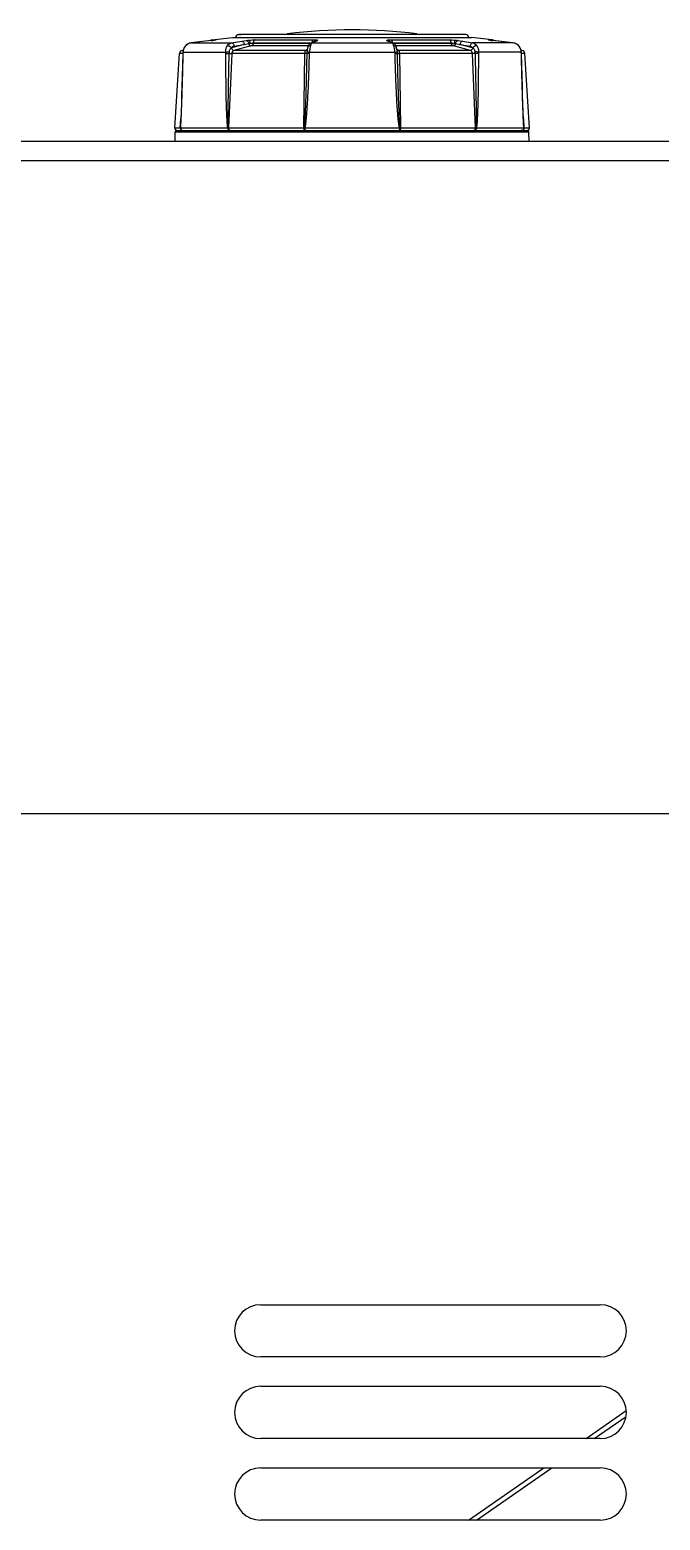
# Model space of a CAD drawing. Header units: millimetres. Extents: x -1319 to 3519, y -1539 to 2345.
# Drawn here: x 699.3 to 795.8, y 2095 to 2323.3 of the extents above; entities that cross this region are included whole.
import ezdxf

# ---------------------------------------------------------------- set-up
doc = ezdxf.new("R2010")
doc.units = ezdxf.units.MM
doc.header["$LTSCALE"] = 65.395
doc.layers.get('0').update_dxf_attribs({"linetype": 'CONTINUOUS'})

msp = doc.modelspace()

# ---------------------------------------------------------------- linework, layer by layer
at = {"linetype": 'Continuous'}
for p, q in [((723.58, 2321.12), (723.4, 2321.03)), ((726.17, 2321.51), (724.03, 2321.26)), ((724.04, 2321.26), (724.03, 2321.26)), ((726.17, 2321.51), (724.04, 2321.26)), ((724.04, 2321.26), (730.18, 2321.26)), ((727.21, 2321.63), (726.17, 2321.51)), ((727.11, 2321.62), (726.17, 2321.51)), ((726.17, 2321.51), (726.17, 2321.51)), ((727.11, 2321.62), (727.11, 2321.62)), ((727.2, 2321.73), (730.36, 2322.08)), ((727.2, 2321.73), (727.81, 2321.73)), ((727.45, 2321.66), (727.21, 2321.63)), ((727.54, 2321.67), (727.45, 2321.66)), ((727.53, 2321.67), (727.51, 2321.67)), ((727.53, 2321.67), (727.52, 2321.67)), ((727.75, 2321.7), (727.74, 2321.7)), ((727.75, 2321.7), (727.76, 2321.7)), ((730.18, 2321.26), (731.75, 2321.51)), ((730.36, 2322.08), (766.96, 2322.08)), ((731.25, 2322.52), (731.56, 2322.56)), ((766.07, 2322.52), (731.25, 2322.52)), ((731.56, 2322.56), (731.69, 2322.57)), ((765.76, 2322.56), (731.56, 2322.56)), ((765.63, 2322.57), (731.69, 2322.57)), ((731.75, 2321.51), (732.44, 2321.62)), ((732.14, 2321.01), (732.82, 2321.16)), ((733.52, 2321.26), (733.52, 2321.18)), ((733.52, 2321.26), (742.41, 2321.26)), ((742.26, 2321.18), (733.52, 2321.18)), ((733.83, 2321.73), (742.65, 2321.73)), ((742.97, 2321.5), (742.33, 2321.23)), ((742.51, 2321.26), (742.33, 2321.23)), ((742.8, 2321.39), (742.51, 2321.26)), ((742.51, 2321.26), (754.81, 2321.26)), ((742.91, 2321.44), (742.8, 2321.39)), ((743.08, 2321.51), (742.9, 2321.47)), ((743.08, 2321.51), (742.91, 2321.44)), ((743.14, 2321.58), (742.97, 2321.5)), ((743.33, 2321.62), (743.14, 2321.58)), ((753.99, 2321.62), (754.18, 2321.58)), ((754.35, 2321.5), (754.18, 2321.58)), ((754.18, 2321.58), (754.18, 2321.58)), ((754.24, 2321.51), (754.42, 2321.47)), ((754.41, 2321.44), (754.24, 2321.51)), ((754.99, 2321.23), (754.35, 2321.5)), ((754.52, 2321.39), (754.41, 2321.44)), ((754.81, 2321.26), (754.52, 2321.39)), ((754.67, 2321.73), (763.49, 2321.73)), ((754.81, 2321.26), (754.99, 2321.23)), ((754.91, 2321.26), (763.8, 2321.26)), ((763.8, 2321.18), (755.06, 2321.18)), ((763.8, 2321.18), (763.8, 2321.26)), ((764.5, 2321.16), (765.18, 2321.01)), ((764.88, 2321.62), (765.57, 2321.51)), ((765.57, 2321.51), (767.14, 2321.26)), ((765.76, 2322.56), (765.63, 2322.57)), ((766.07, 2322.52), (765.76, 2322.56)), ((770.12, 2321.73), (766.96, 2322.08)), ((773.28, 2321.26), (767.14, 2321.26)), ((769.51, 2321.73), (770.12, 2321.73)), ((769.58, 2321.7), (769.56, 2321.7)), ((769.61, 2321.7), (769.58, 2321.7)), ((769.66, 2321.69), (769.61, 2321.7)), ((769.72, 2321.68), (769.66, 2321.69)), ((769.81, 2321.67), (769.72, 2321.68)), ((769.79, 2321.67), (769.81, 2321.67)), ((769.81, 2321.67), (769.79, 2321.67)), ((769.88, 2321.66), (769.81, 2321.67)), ((770.21, 2321.62), (770.21, 2321.62)), ((771.15, 2321.51), (770.21, 2321.62)), ((771.15, 2321.51), (771.15, 2321.51)), ((773.28, 2321.26), (771.15, 2321.51)), ((773.28, 2321.26), (773.29, 2321.26)), ((721.51, 2308.26), (722.21, 2319.65)), ((722.73, 2319.65), (722.21, 2319.65)), ((722.62, 2320.11), (722.79, 2320.14)), ((722.78, 2320.11), (722.62, 2320.11)), ((722.73, 2319.68), (722.68, 2317.83)), ((722.73, 2319.85), (722.73, 2319.82)), ((722.75, 2319.83), (722.73, 2319.85)), ((722.73, 2319.82), (722.73, 2319.68)), ((722.74, 2319.66), (722.73, 2319.66)), ((722.75, 2319.83), (729.31, 2319.83)), ((723.18, 2320.85), (723.05, 2320.69)), ((723.4, 2321.03), (723.18, 2320.85)), ((723.2, 2320.85), (723.18, 2320.85)), ((730.24, 2319.65), (729.75, 2308.26)), ((732.14, 2321.01), (730.2, 2320.5)), ((741.43, 2319.65), (730.24, 2319.65)), ((733.15, 2320.8), (730.53, 2320.11)), ((741.54, 2320.11), (730.53, 2320.11)), ((730.58, 2320.77), (732.14, 2321.01)), ((741.96, 2320.81), (733.29, 2320.81)), ((741.25, 2308.26), (741.43, 2319.65)), ((741.54, 2320.11), (741.69, 2320.22)), ((741.69, 2320.22), (741.71, 2320.23)), ((741.71, 2320.23), (741.76, 2320.27)), ((741.77, 2320.1), (741.73, 2319.9)), ((741.75, 2320.18), (741.75, 2320.18)), ((741.76, 2320.27), (741.82, 2320.31)), ((741.79, 2320.22), (741.77, 2320.1)), ((741.77, 2320.1), (741.77, 2320.1)), ((741.89, 2320.62), (741.89, 2320.62)), ((742.1, 2319.83), (755.22, 2319.83)), ((764.03, 2320.81), (755.36, 2320.81)), ((755.43, 2320.62), (755.43, 2320.62)), ((755.5, 2320.31), (755.54, 2320.28)), ((755.52, 2320.23), (755.51, 2320.24)), ((755.57, 2320.18), (755.53, 2320.22)), ((755.55, 2320.1), (755.53, 2320.21)), ((755.54, 2320.28), (755.61, 2320.23)), ((755.55, 2320.1), (755.55, 2320.11)), ((755.59, 2319.9), (755.55, 2320.1)), ((755.57, 2320.18), (755.57, 2320.18)), ((755.61, 2320.23), (755.63, 2320.22)), ((755.63, 2320.22), (755.78, 2320.11)), ((766.79, 2320.11), (755.78, 2320.11)), ((755.89, 2319.65), (756.07, 2308.26)), ((767.08, 2319.65), (755.89, 2319.65)), ((766.79, 2320.11), (764.17, 2320.8)), ((765.18, 2321.01), (766.74, 2320.77)), ((767.12, 2320.5), (765.18, 2321.01)), ((767.57, 2308.26), (767.08, 2319.65)), ((774.57, 2319.83), (768.01, 2319.83)), ((774.12, 2320.85), (774.14, 2320.85)), ((774.28, 2320.68), (774.14, 2320.85)), ((774.45, 2320.39), (774.45, 2320.4)), ((774.53, 2320.14), (774.5, 2320.23)), ((774.7, 2320.11), (774.53, 2320.14)), ((774.7, 2320.11), (774.54, 2320.11)), ((774.57, 2319.83), (774.59, 2319.85)), ((774.58, 2319.66), (774.59, 2319.66)), ((774.59, 2319.81), (774.59, 2319.85)), ((774.59, 2319.66), (774.59, 2319.81)), ((775.11, 2319.65), (774.6, 2319.65)), ((775.81, 2308.26), (775.11, 2319.65)), ((722.34, 2308.26), (722.42, 2309.7)), ((774.9, 2309.7), (774.98, 2308.26)), ((721.51, 2308.26), (722.34, 2308.26)), ((721.56, 2306.18), (721.58, 2307.64)), ((721.58, 2307.64), (775.74, 2307.64)), ((721.78, 2307.84), (775.54, 2307.84)), ((722.37, 2308.25), (729.62, 2308.25)), ((729.75, 2308.26), (741.25, 2308.26)), ((741.41, 2308.25), (755.91, 2308.25)), ((756.07, 2308.26), (767.57, 2308.26)), ((767.7, 2308.25), (774.95, 2308.25)), ((774.98, 2308.26), (775.81, 2308.26)), ((775.77, 2306.18), (775.74, 2307.64)), ((854.44, 2306.18), (382.88, 2306.18)), ((854.44, 2303.21), (382.88, 2303.21)), ((260.5, 2203.24), (976.82, 2203.24)), ((734.66, 2128.04), (786.66, 2128.04)), ((786.66, 2120.04), (734.66, 2120.04)), ((734.66, 2115.54), (786.66, 2115.54)), ((784.49, 2107.54), (790.65, 2111.81)), ((785.73, 2107.54), (790.61, 2110.92)), ((786.66, 2107.54), (734.66, 2107.54)), ((734.66, 2103.04), (786.66, 2103.04)), ((766.46, 2095.04), (778, 2103.04)), ((767.7, 2095.04), (779.24, 2103.04)), ((786.66, 2095.04), (734.66, 2095.04))]:
    msp.add_line(p, q, dxfattribs=at)
for points in [[(724.03, 2321.26), (723.77, 2321.21), (723.4, 2321.03)], [(727.67, 2321.69), (727.61, 2321.68), (727.54, 2321.67)], [(727.76, 2321.7), (727.76, 2321.7), (727.75, 2321.7), (727.72, 2321.7), (727.67, 2321.69)], [(742.33, 2321.23), (742.16, 2321.12), (742.03, 2320.97), (741.94, 2320.78), (741.89, 2320.62)], [(755.43, 2320.62), (755.38, 2320.77), (755.29, 2320.96), (755.17, 2321.11), (754.99, 2321.23)], [(773.29, 2321.26), (770.12, 2321.63), (769.88, 2321.66)], [(774.12, 2320.86), (773.93, 2321.02), (773.56, 2321.2), (773.29, 2321.26)], [(774.14, 2320.85), (773.92, 2321.03), (773.74, 2321.12)], [(723.05, 2320.69), (722.87, 2320.4), (722.76, 2320.07), (722.73, 2319.85)], [(722.95, 2320.53), (722.87, 2320.39), (722.82, 2320.23)], [(741.8, 2320.23), (741.76, 2320.19), (741.75, 2320.18)], [(741.89, 2320.62), (741.85, 2320.47), (741.79, 2320.22)], [(741.8, 2320.22), (741.81, 2320.24), (741.8, 2320.23)], [(755.53, 2320.21), (755.47, 2320.47), (755.43, 2320.62)], [(774.45, 2320.4), (774.27, 2320.69), (774.14, 2320.85)], [(774.59, 2319.85), (774.56, 2320.06), (774.45, 2320.39), (774.28, 2320.68)], [(774.95, 2308.61), (774.9, 2309.51), (774.86, 2310.7), (774.81, 2311.91), (774.77, 2313.2), (774.73, 2314.59), (774.69, 2316.11), (774.64, 2317.82), (774.59, 2319.66)], [(722.68, 2317.83), (722.63, 2316.12), (722.59, 2314.59), (722.55, 2313.2), (722.51, 2311.92), (722.47, 2310.7), (722.42, 2309.51), (722.37, 2308.61)]]:
    msp.add_lwpolyline(points, dxfattribs=at)
for centre, radius, start, end in [((724.2, 2319.88), 1.4, 109.0707, 122.796), ((724.19, 2319.89), 1.38, 96.6125, 109.0187), ((727.26, 2321.23), 0.5, 96.339, 132.3729), ((724.28, 2346.23), 24.77, 276.5501, 277.0696), ((725.27, 2338.33), 16.81, 277.0371, 277.662), ((727.87, 2321.25), 0.476, 96.582, 109.1746), ((731.31, 2322.03), 0.5, 97, 173.8665), ((733.63, 2367.99), 46.8, 269.2737, 269.8709), ((748.66, 2243.26), 80, 82.8664, 97.1336), ((729.56, 2353.02), 34.29, 293.22, 293.4477), ((729.88, 2352.29), 33.5, 293.4491, 293.6811), ((767.44, 2352.29), 33.5, 246.3189, 246.5509), ((767.76, 2353.02), 34.29, 246.5523, 246.78), ((763.64, 2375.96), 54.78, 270.1727, 270.6829), ((766.01, 2322.03), 0.5, 6.1335, 83), ((769.45, 2321.25), 0.476, 70.8506, 83.4182), ((772.05, 2338.35), 16.83, 262.3474, 262.7373), ((773.08, 2346.61), 25.16, 262.7731, 263.4402), ((770.06, 2321.23), 0.5, 47.6271, 83.661), ((773.13, 2319.89), 1.38, 70.7112, 83.3865), ((773.12, 2319.88), 1.4, 56.9827, 70.6584), ((722.71, 2319.62), 0.5, 100.5, 176.5), ((726.53, 2319.56), 3.78, 177.3126, 178.5793), ((724.25, 2319.76), 1.5, 176.4608, 177.2024), ((727.79, 2319.5), 5.05, 176.2715, 177.2923), ((724.26, 2319.8), 1.49, 135.3886, 136.0392), ((724.22, 2319.85), 1.43, 122.8366, 135.3918), ((731.77, 2319.6), 1.94, 171.1461, 178.2413), ((730.32, 2320.04), 0.477, 104.687, 107.496), ((741.54, 2320.47), 0.361, 293.3967, 302.8776), ((743.94, 2319.62), 2.22, 172.701, 178.8839), ((741.54, 2320.47), 0.362, 302.8758, 305.6098), ((755.78, 2320.47), 0.362, 234.3906, 237.3393), ((755.78, 2320.47), 0.36, 237.3375, 246.6044), ((753.39, 2319.62), 2.21, 1.1093, 7.3062), ((767, 2320.04), 0.477, 72.5045, 75.3145), ((765.55, 2319.6), 1.93, 1.7515, 8.862), ((773.1, 2319.85), 1.43, 44.6086, 56.9445), ((773.05, 2319.8), 1.5, 43.9553, 44.6058), ((773.07, 2319.76), 1.5, 2.798, 3.5434), ((769.46, 2319.5), 5.11, 2.757, 3.7233), ((770.79, 2319.56), 3.79, 1.4209, 2.7431), ((774.61, 2319.62), 0.5, 3.5, 79.5), ((721.91, 2308.24), 0.4, 176.5, 270), ((721.78, 2307.64), 0.2, 90, 179.16), ((675.04, 2311.34), 47.41, 356.2749, 356.6463), ((722.75, 2308.21), 0.369, 266.1248, 269.9928), ((729.75, 2303.95), 4.31, 90.0975, 90.8485), ((729.91, 2307.96), 0.122, 263.6083, 269.9812), ((730.04, 2308.07), 0.238, 238.2278, 239.9982), ((741.25, 2302.79), 5.47, 89.2508, 89.9608), ((743.17, 2318.05), 9.96, 259.2993, 259.8157), ((754.18, 2317.9), 9.81, 280.18, 280.7042), ((756.07, 2302.79), 5.47, 90.0395, 90.7491), ((767.28, 2308.07), 0.238, 300.0018, 301.7723), ((767.41, 2307.96), 0.122, 270.0198, 276.3934), ((767.57, 2303.96), 4.31, 89.1514, 89.9029), ((774.57, 2308.21), 0.369, 270.0072, 273.8752), ((822.28, 2311.34), 47.42, 183.3537, 183.725), ((775.41, 2308.24), 0.4, 270, 3.5), ((775.54, 2307.64), 0.2, 0.84, 90), ((734.66, 2124.04), 4, 90, 270), ((786.66, 2124.04), 4, 270, 90), ((734.66, 2111.54), 4, 90, 270), ((786.66, 2111.54), 4, 270, 90), ((734.66, 2099.04), 4, 90, 270), ((786.66, 2099.04), 4, 270, 90)]:
    msp.add_arc(centre, radius, start, end, dxfattribs=at)
for points, knots in [([(727.7, 2321.69), (727.68, 2321.69), (727.63, 2321.68), (727.57, 2321.67), (727.53, 2321.67)], [0, 0, 0, 0, 0.219655, 1, 1, 1, 1]), ([(727.81, 2321.73), (727.82, 2321.73), (727.83, 2321.73), (727.84, 2321.73), (727.84, 2321.72), (727.84, 2321.72), (727.84, 2321.72), (727.83, 2321.72), (727.81, 2321.71), (727.76, 2321.7), (727.72, 2321.7), (727.7, 2321.69)], [0, 0, 0, 0, 0.10285, 0.153298, 0.161662, 0.174073, 0.198759, 0.236512, 0.35136, 0.518054, 1, 1, 1, 1]), ([(729.57, 2320.85), (729.65, 2320.96), (729.83, 2321.14), (730.07, 2321.24), (730.18, 2321.26)], [0, 0, 0, 0, 0.525725, 1, 1, 1, 1]), ([(730.18, 2321.26), (730.23, 2321.26), (730.34, 2321.23), (730.46, 2321.12), (730.55, 2320.96), (730.57, 2320.83), (730.58, 2320.77)], [0, 0, 0, 0, 0.208918, 0.44739, 0.716074, 1, 1, 1, 1]), ([(731.75, 2321.51), (731.79, 2321.51), (731.9, 2321.48), (732.02, 2321.36), (732.11, 2321.2), (732.14, 2321.08), (732.14, 2321.01)], [0, 0, 0, 0, 0.208913, 0.44738, 0.716066, 1, 1, 1, 1]), ([(732.44, 2321.62), (732.47, 2321.62), (732.6, 2321.64), (732.74, 2321.66), (732.85, 2321.67)], [0, 0, 0, 0, 0.221333, 1, 1, 1, 1]), ([(732.44, 2321.62), (732.48, 2321.62), (732.58, 2321.59), (732.7, 2321.49), (732.79, 2321.34), (732.82, 2321.22), (732.82, 2321.16)], [0, 0, 0, 0, 0.209316, 0.446873, 0.714616, 1, 1, 1, 1]), ([(732.82, 2321.16), (732.83, 2321.11), (732.86, 2321.02), (732.96, 2320.87), (733.08, 2320.8), (733.15, 2320.8)], [0, 0, 0, 0, 0.284939, 0.55567, 1, 1, 1, 1]), ([(732.82, 2321.16), (732.84, 2321.16), (732.91, 2321.17), (732.98, 2321.18), (733.03, 2321.19)], [0, 0, 0, 0, 0.221368, 1, 1, 1, 1]), ([(732.85, 2321.67), (733.02, 2321.69), (733.35, 2321.71), (733.68, 2321.73), (733.83, 2321.73)], [0, 0, 0, 0, 0.532271, 1, 1, 1, 1]), ([(732.85, 2321.67), (732.87, 2321.66), (732.92, 2321.61), (732.99, 2321.45), (733.02, 2321.3), (733.03, 2321.19)], [0, 0, 0, 0, 0.133284, 0.356551, 1, 1, 1, 1]), ([(733.03, 2321.19), (733.12, 2321.21), (733.28, 2321.24), (733.45, 2321.26), (733.52, 2321.26)], [0, 0, 0, 0, 0.531491, 1, 1, 1, 1]), ([(733.52, 2321.18), (733.52, 2321.1), (733.48, 2320.95), (733.36, 2320.83), (733.29, 2320.81)], [0, 0, 0, 0, 0.552798, 1, 1, 1, 1]), ([(733.83, 2321.73), (733.79, 2321.72), (733.7, 2321.68), (733.61, 2321.57), (733.54, 2321.43), (733.53, 2321.32), (733.52, 2321.26)], [0, 0, 0, 0, 0.20971, 0.446411, 0.713162, 1, 1, 1, 1]), ([(742.42, 2321.18), (742.42, 2321.17), (742.39, 2321.13), (742.37, 2321.09), (742.36, 2321.05)], [0, 0, 0, 0, 0.222718, 1, 1, 1, 1]), ([(742.51, 2321.26), (742.5, 2321.26), (742.47, 2321.24), (742.44, 2321.21), (742.42, 2321.18)], [0, 0, 0, 0, 0.210871, 1, 1, 1, 1]), ([(742.65, 2321.73), (742.63, 2321.72), (742.59, 2321.67), (742.54, 2321.54), (742.53, 2321.41), (742.52, 2321.31)], [0, 0, 0, 0, 0.138503, 0.359386, 1, 1, 1, 1]), ([(742.65, 2321.73), (742.73, 2321.73), (742.87, 2321.72), (743.07, 2321.71), (743.23, 2321.7), (743.31, 2321.68), (743.34, 2321.67)], [0, 0, 0, 0, 0.34572, 0.639475, 0.861853, 1, 1, 1, 1]), ([(743.34, 2321.67), (743.35, 2321.67), (743.36, 2321.66), (743.37, 2321.63), (743.35, 2321.62), (743.33, 2321.62)], [0, 0, 0, 0, 0.300296, 0.477964, 1, 1, 1, 1]), ([(753.99, 2321.62), (753.97, 2321.62), (753.95, 2321.63), (753.96, 2321.66), (753.97, 2321.67), (753.98, 2321.67)], [0, 0, 0, 0, 0.522042, 0.699407, 1, 1, 1, 1]), ([(753.98, 2321.67), (754.01, 2321.68), (754.09, 2321.7), (754.25, 2321.71), (754.45, 2321.72), (754.59, 2321.73), (754.67, 2321.73)], [0, 0, 0, 0, 0.138154, 0.36053, 0.654278, 1, 1, 1, 1]), ([(754.67, 2321.73), (754.69, 2321.72), (754.73, 2321.67), (754.78, 2321.54), (754.79, 2321.41), (754.8, 2321.31)], [0, 0, 0, 0, 0.138503, 0.359386, 1, 1, 1, 1]), ([(754.89, 2321.19), (754.88, 2321.2), (754.86, 2321.23), (754.83, 2321.25), (754.81, 2321.26)], [0, 0, 0, 0, 0.290254, 1, 1, 1, 1]), ([(754.96, 2321.05), (754.96, 2321.07), (754.94, 2321.11), (754.91, 2321.16), (754.89, 2321.19)], [0, 0, 0, 0, 0.282175, 1, 1, 1, 1]), ([(763.49, 2321.73), (763.53, 2321.72), (763.62, 2321.68), (763.71, 2321.57), (763.78, 2321.43), (763.79, 2321.32), (763.8, 2321.26)], [0, 0, 0, 0, 0.20971, 0.446411, 0.713162, 1, 1, 1, 1]), ([(763.49, 2321.73), (763.64, 2321.73), (763.97, 2321.71), (764.3, 2321.69), (764.47, 2321.67)], [0, 0, 0, 0, 0.467727, 1, 1, 1, 1]), ([(763.8, 2321.26), (763.87, 2321.26), (764.04, 2321.24), (764.2, 2321.21), (764.29, 2321.19)], [0, 0, 0, 0, 0.468508, 1, 1, 1, 1]), ([(763.8, 2321.18), (763.8, 2321.1), (763.84, 2320.95), (763.96, 2320.83), (764.03, 2320.81)], [0, 0, 0, 0, 0.552797, 1, 1, 1, 1]), ([(764.5, 2321.16), (764.49, 2321.11), (764.46, 2321.02), (764.36, 2320.87), (764.24, 2320.8), (764.17, 2320.8)], [0, 0, 0, 0, 0.284941, 0.555671, 1, 1, 1, 1]), ([(764.47, 2321.67), (764.45, 2321.66), (764.4, 2321.61), (764.33, 2321.45), (764.3, 2321.3), (764.29, 2321.19)], [0, 0, 0, 0, 0.133273, 0.356543, 1, 1, 1, 1]), ([(764.29, 2321.19), (764.31, 2321.18), (764.38, 2321.18), (764.45, 2321.17), (764.5, 2321.16)], [0, 0, 0, 0, 0.274718, 1, 1, 1, 1]), ([(764.47, 2321.67), (764.51, 2321.66), (764.65, 2321.65), (764.78, 2321.63), (764.88, 2321.62)], [0, 0, 0, 0, 0.274731, 1, 1, 1, 1]), ([(764.88, 2321.62), (764.84, 2321.62), (764.74, 2321.59), (764.62, 2321.49), (764.53, 2321.34), (764.5, 2321.22), (764.5, 2321.16)], [0, 0, 0, 0, 0.209294, 0.446849, 0.714601, 1, 1, 1, 1]), ([(765.57, 2321.51), (765.53, 2321.51), (765.42, 2321.48), (765.3, 2321.36), (765.21, 2321.2), (765.18, 2321.08), (765.18, 2321.01)], [0, 0, 0, 0, 0.208913, 0.44738, 0.716066, 1, 1, 1, 1]), ([(767.14, 2321.26), (767.09, 2321.26), (766.98, 2321.23), (766.86, 2321.12), (766.77, 2320.96), (766.75, 2320.83), (766.74, 2320.77)], [0, 0, 0, 0, 0.208918, 0.447389, 0.716072, 1, 1, 1, 1]), ([(767.14, 2321.26), (767.25, 2321.24), (767.49, 2321.14), (767.67, 2320.96), (767.75, 2320.85)], [0, 0, 0, 0, 0.474275, 1, 1, 1, 1]), ([(769.62, 2321.69), (769.6, 2321.7), (769.56, 2321.7), (769.51, 2321.71), (769.49, 2321.72), (769.48, 2321.72), (769.48, 2321.72), (769.48, 2321.72), (769.48, 2321.73), (769.49, 2321.73), (769.5, 2321.73), (769.51, 2321.73)], [0, 0, 0, 0, 0.48193, 0.648654, 0.763544, 0.801318, 0.826024, 0.838448, 0.8468, 0.897207, 1, 1, 1, 1]), ([(769.79, 2321.67), (769.78, 2321.67), (769.72, 2321.68), (769.67, 2321.69), (769.62, 2321.69)], [0, 0, 0, 0, 0.278952, 1, 1, 1, 1]), ([(722.74, 2319.66), (722.72, 2318.75), (722.68, 2316.94), (722.6, 2314.22), (722.53, 2311.95), (722.46, 2310.14), (722.42, 2309.24), (722.4, 2308.79)], [0, 0, 0, 0, 0.250268, 0.500476, 0.750544, 0.87544, 1, 1, 1, 1]), ([(723.19, 2320.84), (723.06, 2320.71), (722.85, 2320.4), (722.76, 2320.03), (722.75, 2319.85)], [0, 0, 0, 0, 0.498775, 1, 1, 1, 1]), ([(729.31, 2319.83), (729.3, 2320.01), (729.32, 2320.38), (729.47, 2320.71), (729.57, 2320.85)], [0, 0, 0, 0, 0.518698, 1, 1, 1, 1]), ([(729.31, 2319.83), (729.39, 2319.85), (729.58, 2319.88), (729.76, 2319.9), (729.86, 2319.9)], [0, 0, 0, 0, 0.469986, 1, 1, 1, 1]), ([(729.32, 2319.66), (729.36, 2319.66), (729.53, 2319.66), (729.7, 2319.66), (729.84, 2319.66)], [0, 0, 0, 0, 0.21354, 1, 1, 1, 1]), ([(729.62, 2308.25), (729.58, 2308.48), (729.54, 2308.95), (729.5, 2309.66), (729.46, 2310.37), (729.43, 2311.32), (729.39, 2312.51), (729.37, 2313.94), (729.35, 2315.37), (729.33, 2317.27), (729.32, 2318.7), (729.32, 2319.66)], [0, 0, 0, 0, 0.062088, 0.124439, 0.186872, 0.249349, 0.374371, 0.499448, 0.624558, 0.74969, 1, 1, 1, 1]), ([(729.57, 2320.85), (729.62, 2320.85), (729.74, 2320.83), (729.95, 2320.73), (730.1, 2320.6), (730.17, 2320.5)], [0, 0, 0, 0, 0.216987, 0.475007, 1, 1, 1, 1]), ([(729.69, 2308.26), (729.68, 2308.5), (729.67, 2308.97), (729.67, 2309.92), (729.68, 2311.11), (729.7, 2312.53), (729.72, 2314.43), (729.77, 2316.81), (729.81, 2318.71), (729.84, 2319.66)], [0, 0, 0, 0, 0.06237, 0.124817, 0.249778, 0.374779, 0.499801, 0.749884, 1, 1, 1, 1]), ([(729.84, 2319.66), (729.87, 2319.66), (730, 2319.65), (730.14, 2319.65), (730.24, 2319.65)], [0, 0, 0, 0, 0.264406, 1, 1, 1, 1]), ([(729.86, 2319.9), (729.87, 2319.96), (729.92, 2320.18), (730.04, 2320.4), (730.17, 2320.5)], [0, 0, 0, 0, 0.274819, 1, 1, 1, 1]), ([(730.17, 2320.5), (730.22, 2320.57), (730.34, 2320.69), (730.5, 2320.75), (730.58, 2320.77)], [0, 0, 0, 0, 0.526322, 1, 1, 1, 1]), ([(730.2, 2320.5), (730.2, 2320.45), (730.23, 2320.35), (730.32, 2320.19), (730.45, 2320.11), (730.53, 2320.11)], [0, 0, 0, 0, 0.283818, 0.555881, 1, 1, 1, 1]), ([(730.53, 2320.11), (730.45, 2320.09), (730.29, 2319.94), (730.24, 2319.75), (730.24, 2319.65)], [0, 0, 0, 0, 0.45173, 1, 1, 1, 1]), ([(733.29, 2320.81), (733.28, 2320.81), (733.24, 2320.81), (733.19, 2320.81), (733.15, 2320.8)], [0, 0, 0, 0, 0.232407, 1, 1, 1, 1]), ([(741.72, 2319.66), (741.7, 2318.71), (741.66, 2316.81), (741.59, 2314.43), (741.54, 2312.53), (741.48, 2311.11), (741.43, 2309.92), (741.38, 2308.97), (741.35, 2308.5), (741.32, 2308.26)], [0, 0, 0, 0, 0.249972, 0.499954, 0.624952, 0.749955, 0.874968, 0.937481, 1, 1, 1, 1]), ([(742.08, 2319.66), (742.06, 2318.7), (742.02, 2317.27), (741.95, 2315.37), (741.89, 2313.94), (741.81, 2312.51), (741.74, 2311.32), (741.67, 2310.37), (741.61, 2309.66), (741.53, 2308.95), (741.46, 2308.48), (741.41, 2308.25)], [0, 0, 0, 0, 0.250001, 0.375004, 0.50001, 0.625017, 0.750025, 0.81253, 0.875034, 0.937534, 1, 1, 1, 1]), ([(741.43, 2319.65), (741.44, 2319.7), (741.44, 2319.8), (741.46, 2319.94), (741.49, 2320.04), (741.52, 2320.09), (741.54, 2320.11)], [0, 0, 0, 0, 0.335952, 0.63126, 0.857713, 1, 1, 1, 1]), ([(741.72, 2319.66), (741.7, 2319.66), (741.67, 2319.65), (741.58, 2319.65), (741.5, 2319.65), (741.43, 2319.65)], [0, 0, 0, 0, 0.130387, 0.351894, 1, 1, 1, 1]), ([(742.08, 2319.66), (742, 2319.66), (741.88, 2319.66), (741.76, 2319.66), (741.72, 2319.66)], [0, 0, 0, 0, 0.649403, 1, 1, 1, 1]), ([(742.1, 2319.83), (742.02, 2319.84), (741.91, 2319.86), (741.79, 2319.89), (741.75, 2319.9), (741.73, 2319.9)], [0, 0, 0, 0, 0.672206, 0.889603, 1, 1, 1, 1]), ([(742.29, 2320.85), (742.25, 2320.85), (742.15, 2320.84), (742.03, 2320.8), (741.94, 2320.73), (741.9, 2320.66), (741.89, 2320.62)], [0, 0, 0, 0, 0.288104, 0.550601, 0.784654, 1, 1, 1, 1]), ([(742.29, 2320.85), (742.25, 2320.7), (742.18, 2320.36), (742.12, 2320.02), (742.1, 2319.83)], [0, 0, 0, 0, 0.461552, 1, 1, 1, 1]), ([(742.36, 2321.05), (742.35, 2321.04), (742.33, 2320.97), (742.31, 2320.91), (742.29, 2320.85)], [0, 0, 0, 0, 0.227568, 1, 1, 1, 1]), ([(755.03, 2320.85), (755.02, 2320.87), (755, 2320.94), (754.98, 2321.01), (754.96, 2321.05)], [0, 0, 0, 0, 0.271921, 1, 1, 1, 1]), ([(755.03, 2320.85), (755.07, 2320.85), (755.17, 2320.84), (755.29, 2320.8), (755.38, 2320.73), (755.42, 2320.66), (755.43, 2320.62)], [0, 0, 0, 0, 0.288109, 0.550605, 0.784654, 1, 1, 1, 1]), ([(755.22, 2319.83), (755.2, 2320.02), (755.14, 2320.36), (755.07, 2320.7), (755.03, 2320.85)], [0, 0, 0, 0, 0.538452, 1, 1, 1, 1]), ([(755.22, 2319.83), (755.3, 2319.84), (755.41, 2319.86), (755.53, 2319.89), (755.57, 2319.9), (755.59, 2319.9)], [0, 0, 0, 0, 0.672203, 0.889598, 1, 1, 1, 1]), ([(755.24, 2319.66), (755.32, 2319.66), (755.44, 2319.66), (755.56, 2319.66), (755.6, 2319.66)], [0, 0, 0, 0, 0.649454, 1, 1, 1, 1]), ([(755.91, 2308.25), (755.86, 2308.48), (755.79, 2308.95), (755.71, 2309.66), (755.65, 2310.37), (755.58, 2311.32), (755.51, 2312.51), (755.43, 2313.94), (755.37, 2315.37), (755.3, 2317.27), (755.26, 2318.7), (755.24, 2319.66)], [0, 0, 0, 0, 0.062467, 0.124966, 0.18747, 0.249975, 0.374983, 0.49999, 0.624996, 0.749999, 1, 1, 1, 1]), ([(756, 2308.26), (755.97, 2308.5), (755.94, 2308.97), (755.89, 2309.92), (755.84, 2311.11), (755.78, 2312.53), (755.73, 2314.43), (755.66, 2316.81), (755.62, 2318.71), (755.6, 2319.66)], [0, 0, 0, 0, 0.062519, 0.125032, 0.250045, 0.375048, 0.500046, 0.750028, 1, 1, 1, 1]), ([(755.6, 2319.66), (755.62, 2319.66), (755.65, 2319.65), (755.74, 2319.65), (755.82, 2319.65), (755.89, 2319.65)], [0, 0, 0, 0, 0.130403, 0.351916, 1, 1, 1, 1]), ([(755.78, 2320.11), (755.8, 2320.09), (755.83, 2320.04), (755.86, 2319.94), (755.88, 2319.8), (755.88, 2319.7), (755.89, 2319.65)], [0, 0, 0, 0, 0.142284, 0.368735, 0.664039, 1, 1, 1, 1]), ([(764.17, 2320.8), (764.16, 2320.8), (764.11, 2320.81), (764.06, 2320.81), (764.03, 2320.81)], [0, 0, 0, 0, 0.228947, 1, 1, 1, 1]), ([(766.74, 2320.77), (766.82, 2320.75), (766.98, 2320.69), (767.1, 2320.57), (767.15, 2320.5)], [0, 0, 0, 0, 0.473678, 1, 1, 1, 1]), ([(767.12, 2320.5), (767.12, 2320.45), (767.09, 2320.35), (767, 2320.19), (766.87, 2320.11), (766.79, 2320.11)], [0, 0, 0, 0, 0.283818, 0.555881, 1, 1, 1, 1]), ([(767.08, 2319.65), (767.08, 2319.75), (767.03, 2319.94), (766.87, 2320.09), (766.79, 2320.11)], [0, 0, 0, 0, 0.548265, 1, 1, 1, 1]), ([(767.48, 2319.66), (767.45, 2319.66), (767.32, 2319.65), (767.18, 2319.65), (767.08, 2319.65)], [0, 0, 0, 0, 0.264401, 1, 1, 1, 1]), ([(767.75, 2320.85), (767.7, 2320.85), (767.58, 2320.83), (767.37, 2320.73), (767.22, 2320.6), (767.15, 2320.5)], [0, 0, 0, 0, 0.21699, 0.475011, 1, 1, 1, 1]), ([(767.15, 2320.5), (767.19, 2320.46), (767.35, 2320.3), (767.44, 2320.07), (767.46, 2319.9)], [0, 0, 0, 0, 0.23013, 1, 1, 1, 1]), ([(768.01, 2319.83), (767.93, 2319.85), (767.74, 2319.88), (767.56, 2319.9), (767.46, 2319.9)], [0, 0, 0, 0, 0.469984, 1, 1, 1, 1]), ([(767.48, 2319.66), (767.51, 2318.71), (767.55, 2316.81), (767.6, 2314.43), (767.63, 2312.53), (767.64, 2311.11), (767.65, 2309.92), (767.65, 2308.97), (767.64, 2308.5), (767.63, 2308.26)], [0, 0, 0, 0, 0.250116, 0.500199, 0.625221, 0.750222, 0.875183, 0.93763, 1, 1, 1, 1]), ([(768, 2319.66), (767.96, 2319.66), (767.79, 2319.66), (767.62, 2319.66), (767.48, 2319.66)], [0, 0, 0, 0, 0.213536, 1, 1, 1, 1]), ([(768, 2319.66), (768, 2318.7), (767.99, 2317.27), (767.97, 2315.37), (767.95, 2313.94), (767.93, 2312.51), (767.89, 2311.32), (767.86, 2310.37), (767.82, 2309.66), (767.78, 2308.95), (767.74, 2308.48), (767.7, 2308.25)], [0, 0, 0, 0, 0.25031, 0.375442, 0.500552, 0.625629, 0.750651, 0.813128, 0.875561, 0.937912, 1, 1, 1, 1]), ([(767.75, 2320.85), (767.85, 2320.71), (768, 2320.38), (768.02, 2320.01), (768.01, 2319.83)], [0, 0, 0, 0, 0.481303, 1, 1, 1, 1]), ([(774.57, 2319.85), (774.56, 2320.03), (774.47, 2320.4), (774.26, 2320.71), (774.13, 2320.84)], [0, 0, 0, 0, 0.501227, 1, 1, 1, 1]), ([(774.92, 2308.77), (774.9, 2309.22), (774.86, 2310.12), (774.79, 2311.94), (774.72, 2314.21), (774.64, 2316.93), (774.6, 2318.75), (774.58, 2319.66)], [0, 0, 0, 0, 0.124552, 0.249447, 0.499517, 0.749729, 1, 1, 1, 1]), ([(722.34, 2308.26), (722.34, 2308.26), (722.34, 2308.26), (722.35, 2308.26), (722.35, 2308.26)], [0, 0, 0, 0, 0.358439, 1, 1, 1, 1]), ([(722.34, 2308.26), (722.34, 2308.21), (722.35, 2308.1), (722.44, 2307.96), (722.57, 2307.86), (722.67, 2307.84), (722.73, 2307.84)], [0, 0, 0, 0, 0.253542, 0.505147, 0.753699, 1, 1, 1, 1]), ([(722.35, 2308.26), (722.35, 2308.26), (722.35, 2308.25), (722.36, 2308.25), (722.37, 2308.25)], [0, 0, 0, 0, 0.202388, 1, 1, 1, 1]), ([(722.35, 2308.26), (722.35, 2308.18), (722.39, 2308.01), (722.52, 2307.9), (722.59, 2307.87)], [0, 0, 0, 0, 0.500361, 1, 1, 1, 1]), ([(722.37, 2308.25), (722.36, 2308.15), (722.43, 2307.94), (722.63, 2307.84), (722.73, 2307.84)], [0, 0, 0, 0, 0.505498, 1, 1, 1, 1]), ([(729.62, 2308.25), (729.61, 2308.19), (729.63, 2308.09), (729.69, 2307.96), (729.78, 2307.86), (729.86, 2307.84), (729.9, 2307.84)], [0, 0, 0, 0, 0.288695, 0.556836, 0.791847, 1, 1, 1, 1]), ([(729.62, 2308.25), (729.62, 2308.25), (729.65, 2308.25), (729.67, 2308.26), (729.69, 2308.26)], [0, 0, 0, 0, 0.235744, 1, 1, 1, 1]), ([(729.69, 2308.26), (729.69, 2308.21), (729.7, 2308.11), (729.74, 2307.95), (729.83, 2307.85), (729.9, 2307.84)], [0, 0, 0, 0, 0.310017, 0.593317, 1, 1, 1, 1]), ([(729.75, 2308.26), (729.74, 2308.22), (729.75, 2308.08), (729.82, 2307.93), (729.91, 2307.87)], [0, 0, 0, 0, 0.279091, 1, 1, 1, 1]), ([(729.92, 2307.87), (729.93, 2307.86), (729.96, 2307.85), (730, 2307.84), (730.02, 2307.84)], [0, 0, 0, 0, 0.25938, 1, 1, 1, 1]), ([(741.25, 2308.26), (741.25, 2308.16), (741.26, 2308.04), (741.3, 2307.91), (741.32, 2307.87), (741.34, 2307.84), (741.36, 2307.84)], [0, 0, 0, 0, 0.660034, 0.783004, 0.880433, 1, 1, 1, 1]), ([(741.32, 2308.26), (741.32, 2308.18), (741.33, 2308.05), (741.39, 2307.91), (741.43, 2307.87)], [0, 0, 0, 0, 0.57048, 1, 1, 1, 1]), ([(741.41, 2308.25), (741.41, 2308.17), (741.42, 2308.06), (741.44, 2307.94), (741.46, 2307.89), (741.48, 2307.87)], [0, 0, 0, 0, 0.588096, 0.82492, 1, 1, 1, 1]), ([(741.43, 2307.87), (741.43, 2307.87), (741.45, 2307.85), (741.48, 2307.84), (741.5, 2307.84)], [0, 0, 0, 0, 0.281712, 1, 1, 1, 1]), ([(741.48, 2307.87), (741.48, 2307.87), (741.49, 2307.85), (741.5, 2307.84), (741.51, 2307.84)], [0, 0, 0, 0, 0.298799, 1, 1, 1, 1]), ([(755.84, 2307.87), (755.84, 2307.87), (755.83, 2307.85), (755.82, 2307.84), (755.82, 2307.84)], [0, 0, 0, 0, 0.298799, 1, 1, 1, 1]), ([(755.89, 2307.87), (755.89, 2307.87), (755.87, 2307.85), (755.84, 2307.84), (755.82, 2307.84)], [0, 0, 0, 0, 0.281711, 1, 1, 1, 1]), ([(755.91, 2308.25), (755.91, 2308.17), (755.9, 2308.06), (755.88, 2307.94), (755.86, 2307.89), (755.84, 2307.87)], [0, 0, 0, 0, 0.588096, 0.82492, 1, 1, 1, 1]), ([(756, 2308.26), (756, 2308.18), (755.99, 2308.05), (755.93, 2307.91), (755.89, 2307.87)], [0, 0, 0, 0, 0.570481, 1, 1, 1, 1]), ([(756.07, 2308.26), (756.07, 2308.16), (756.06, 2308.04), (756.02, 2307.91), (756, 2307.87), (755.98, 2307.84), (755.96, 2307.84)], [0, 0, 0, 0, 0.660034, 0.783004, 0.880433, 1, 1, 1, 1]), ([(767.4, 2307.87), (767.39, 2307.86), (767.36, 2307.85), (767.32, 2307.84), (767.3, 2307.84)], [0, 0, 0, 0, 0.25938, 1, 1, 1, 1]), ([(767.57, 2308.26), (767.58, 2308.22), (767.57, 2308.08), (767.5, 2307.93), (767.41, 2307.87)], [0, 0, 0, 0, 0.279091, 1, 1, 1, 1]), ([(767.63, 2308.26), (767.63, 2308.21), (767.62, 2308.11), (767.58, 2307.95), (767.49, 2307.85), (767.42, 2307.84)], [0, 0, 0, 0, 0.310015, 0.593315, 1, 1, 1, 1]), ([(767.7, 2308.25), (767.71, 2308.19), (767.69, 2308.09), (767.64, 2307.96), (767.54, 2307.86), (767.46, 2307.84), (767.42, 2307.84)], [0, 0, 0, 0, 0.288695, 0.556836, 0.791847, 1, 1, 1, 1]), ([(767.63, 2308.26), (767.64, 2308.26), (767.66, 2308.25), (767.69, 2308.25), (767.7, 2308.25)], [0, 0, 0, 0, 0.263638, 1, 1, 1, 1]), ([(774.98, 2308.26), (774.98, 2308.21), (774.97, 2308.1), (774.88, 2307.96), (774.75, 2307.86), (774.65, 2307.84), (774.59, 2307.84)], [0, 0, 0, 0, 0.253542, 0.505147, 0.753699, 1, 1, 1, 1]), ([(774.95, 2308.25), (774.96, 2308.15), (774.89, 2307.94), (774.69, 2307.84), (774.59, 2307.84)], [0, 0, 0, 0, 0.505498, 1, 1, 1, 1]), ([(774.97, 2308.26), (774.97, 2308.18), (774.93, 2308.01), (774.8, 2307.9), (774.73, 2307.87)], [0, 0, 0, 0, 0.500361, 1, 1, 1, 1]), ([(774.95, 2308.25), (774.96, 2308.25), (774.96, 2308.25), (774.97, 2308.26), (774.97, 2308.26)], [0, 0, 0, 0, 0.306285, 1, 1, 1, 1]), ([(774.97, 2308.26), (774.97, 2308.26), (774.97, 2308.26), (774.98, 2308.26), (774.98, 2308.26)], [0, 0, 0, 0, 0.141496, 1, 1, 1, 1])]:
    msp.add_open_spline(points, degree=3, knots=knots, dxfattribs=at)
for points in [[(743.16, 2321.62), (743.11, 2321.6), (743.05, 2321.56), (743.01, 2321.52)], [(743.34, 2321.67), (743.28, 2321.67), (743.22, 2321.65), (743.16, 2321.62)], [(753.98, 2321.67), (754.04, 2321.67), (754.1, 2321.65), (754.16, 2321.62)], [(754.16, 2321.62), (754.21, 2321.6), (754.27, 2321.56), (754.31, 2321.52)], [(729.32, 2319.66), (729.32, 2319.71), (729.32, 2319.77), (729.31, 2319.83)], [(741.68, 2320.14), (741.64, 2320.12), (741.59, 2320.11), (741.54, 2320.11)], [(742.1, 2319.83), (742.09, 2319.77), (742.09, 2319.71), (742.08, 2319.66)], [(755.24, 2319.66), (755.23, 2319.71), (755.23, 2319.77), (755.22, 2319.83)], [(755.64, 2320.14), (755.68, 2320.12), (755.73, 2320.11), (755.78, 2320.11)], [(768.01, 2319.83), (768, 2319.77), (768, 2319.71), (768, 2319.66)], [(722.4, 2308.79), (722.39, 2308.61), (722.38, 2308.43), (722.37, 2308.25)], [(722.59, 2307.87), (722.64, 2307.85), (722.7, 2307.84), (722.75, 2307.84)], [(741.51, 2307.84), (741.51, 2307.84), (741.51, 2307.84), (741.52, 2307.84)], [(755.82, 2307.84), (755.81, 2307.84), (755.81, 2307.84), (755.8, 2307.84)], [(774.73, 2307.87), (774.68, 2307.85), (774.62, 2307.84), (774.57, 2307.84)], [(774.95, 2308.25), (774.94, 2308.42), (774.93, 2308.59), (774.92, 2308.77)]]:
    msp.add_open_spline(points, degree=3, dxfattribs=at)

doc.saveas('drawing.dxf')
